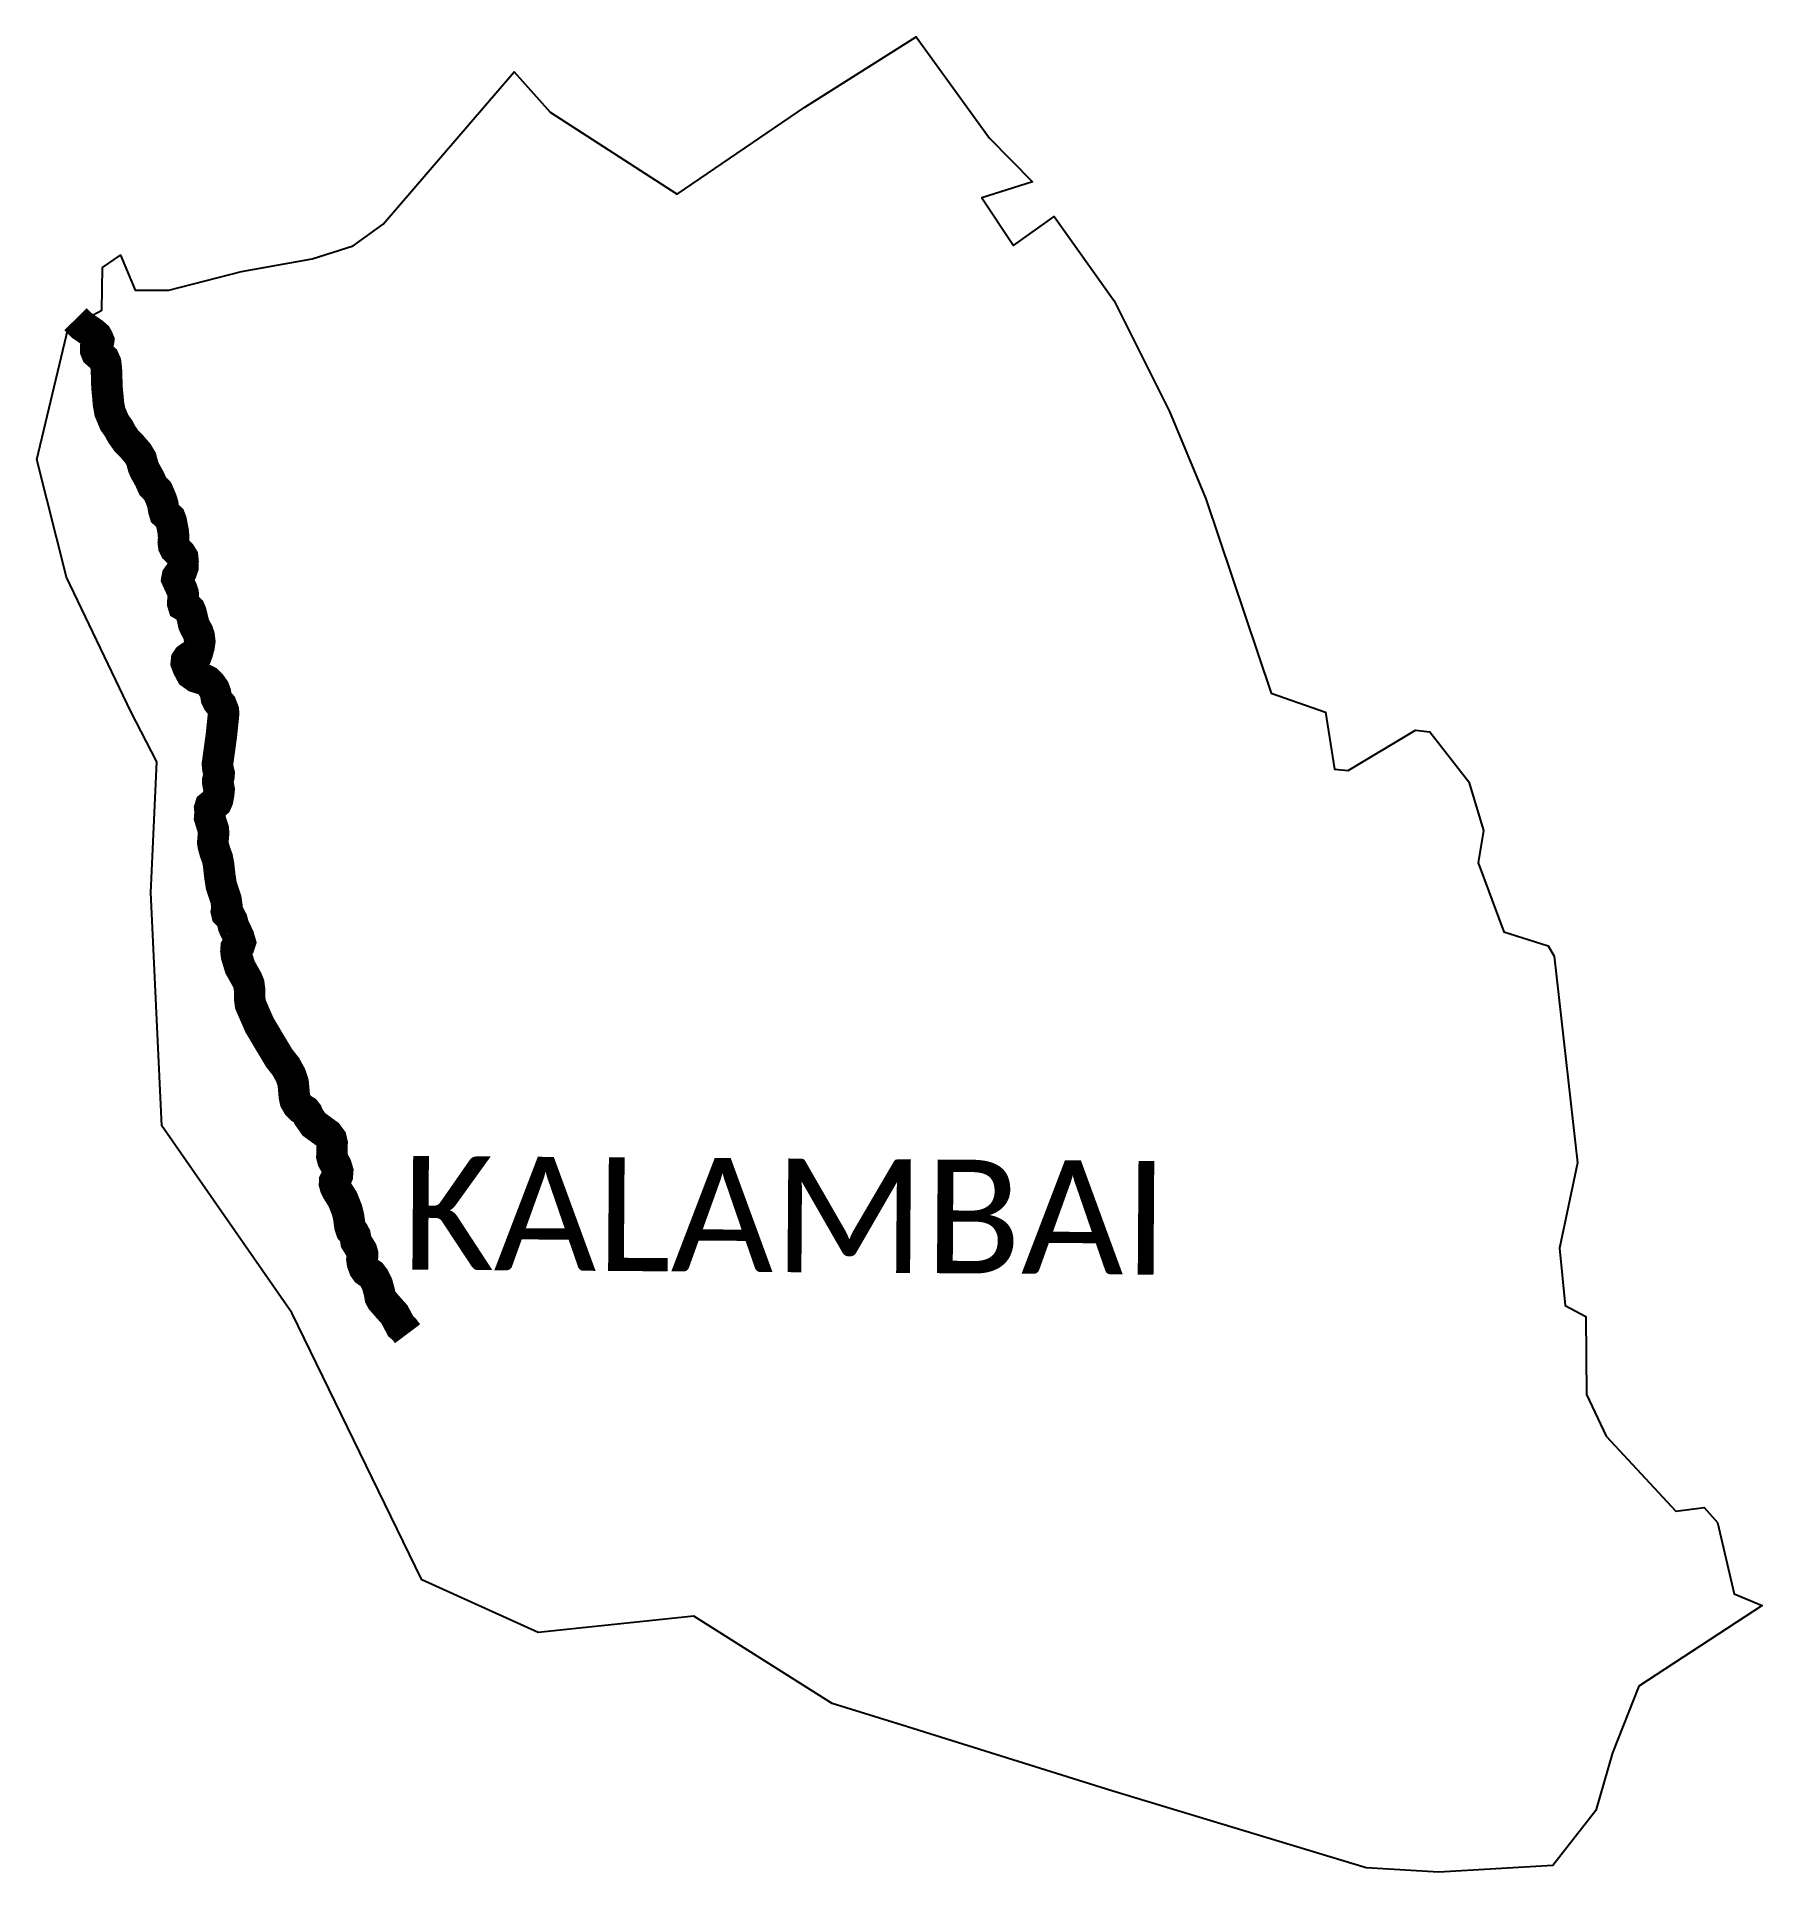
# Model space of a CAD drawing. Header units: metres. Extents: x 323313 to 326052, y 1818263 to 1821175.
import ezdxf

# ---------------------------------------------------------------- set-up
doc = ezdxf.new("R2010")
doc.units = ezdxf.units.M
doc.layers.add('NATURALLY PROTECTED', color=3, linetype='Continuous')
doc.layers.add('VILLAGE NAME', color=250, linetype='Continuous')

msp = doc.modelspace()

# ---------------------------------------------------------------- linework, layer by layer
at = {"color": 3}
msp.add_lwpolyline([(323417.3, 1820809), (323445.8, 1820828.7), (323468.9, 1820773.3), (323522.5, 1820773.3), (323637.8, 1820802.8), (323750.1, 1820823.2), (323815.4, 1820843.6), (323862.6, 1820878.1), (324070.5, 1821119.8), (324127.9, 1821055.5), (324329.2, 1820925.4), (324532.1, 1821063.4), (324708.5, 1821175.4), (324825.1, 1821014.3), (324893.5, 1820945), (324812.8, 1820919.8), (324863, 1820843.9), (324927.8, 1820890.1), (325023.2, 1820756.5), (325111, 1820580.9), (325168.5, 1820441.9), (325272, 1820133.5), (325358.4, 1820103.5), (325372.9, 1820013.3), (325394.3, 1820011.2), (325501.3, 1820074.9), (325523.9, 1820072.2), (325585.9, 1819993.2), (325609.3, 1819915.8), (325600.8, 1819864.3), (325641.4, 1819755.1), (325711.9, 1819732.6), (325721.2, 1819716.2), (325758.3, 1819388.4), (325729.9, 1819253.2), (325739, 1819162.2), (325771.6, 1819144.7), (325772.9, 1819020.9), (325803.7, 1818955), (325914.5, 1818835.8), (325959.6, 1818841.5), (325980.8, 1818817.7), (326007, 1818704.6), (326051.7, 1818686), (325855.6, 1818558.3), (325814, 1818452.3), (325787.5, 1818360.6), (325719.3, 1818273.7), (325538.3, 1818262.7), (325422.9, 1818269.9), (325019.5, 1818391.9), (324686.3, 1818496.2), (324575.6, 1818530.8), (324355.9, 1818669.3), (324109, 1818643), (323924.4, 1818726.9), (323718, 1819150.4), (323511.7, 1819447.2), (323494, 1819817.5), (323503.8, 1820024.9), (323462.1, 1820104.9), (323360.4, 1820317.6), (323312.9, 1820504.7), (323363, 1820712.9), (323416.3, 1820741.7), (323417.3, 1820809)], dxfattribs=at)
at = {"layer": 'NATURALLY PROTECTED', "color": 116, "true_color": 0x136734, "const_width": 50, "flags": 128}
msp.add_lwpolyline([(323374.5, 1820727.2), (323374.5, 1820727.2), (323384.4, 1820717.2), (323396.5, 1820709), (323402.4, 1820704.9), (323407.8, 1820700.2), (323409.8, 1820696.7), (323411.2, 1820693.3), (323410.5, 1820688.9), (323408, 1820685.7), (323406.7, 1820682.5), (323406.7, 1820677.3), (323408.1, 1820673.8), (323413.6, 1820669), (323419.6, 1820663.8), (323422.3, 1820657.8), (323423.5, 1820647.7), (323424.1, 1820629.5), (323424.4, 1820619.3), (323425.6, 1820606.4), (323426.8, 1820593), (323429, 1820580.4), (323436.1, 1820563.4), (323443.3, 1820553.3), (323447.3, 1820545.4), (323455.4, 1820533.9), (323464.5, 1820524.6), (323473.2, 1820514.5), (323478.7, 1820505.4), (323481.9, 1820493.3), (323484.7, 1820486.7), (323492.1, 1820473.5), (323497, 1820462.5), (323505, 1820454.1), (323510.7, 1820440.8), (323512.9, 1820433.9), (323514.4, 1820424.9), (323516.2, 1820418.9), (323519.6, 1820415.8), (323524.5, 1820411.4), (323526.5, 1820406), (323528, 1820397.8), (323529.7, 1820389.3), (323530.3, 1820379.5), (323529.7, 1820372.9), (323530.4, 1820367.4), (323532.7, 1820362.7), (323536.9, 1820358.7), (323541.4, 1820354.3), (323544.5, 1820349.3), (323545.2, 1820342.1), (323544.9, 1820333.7), (323542.8, 1820327.5), (323538.7, 1820321.9), (323536.1, 1820318.3), (323535.5, 1820315), (323539.9, 1820305.3), (323543.4, 1820297.8), (323545.3, 1820291.9), (323545.6, 1820286.8), (323544.7, 1820278.7), (323544.7, 1820276.1), (323545.6, 1820273.1), (323550.1, 1820270.5), (323552.9, 1820268.9), (323555.8, 1820266.1), (323557.9, 1820261.2), (323560.1, 1820251.9), (323562.1, 1820243.1), (323564.2, 1820238.5), (323568.6, 1820230.6), (323570.8, 1820223.8), (323571.7, 1820215.9), (323570.6, 1820208), (323567.8, 1820197.8), (323566.4, 1820194.2), (323564.3, 1820192.3), (323561.2, 1820191.7), (323555.2, 1820190.5), (323552.7, 1820188.7), (323550.7, 1820185.7), (323550.3, 1820181.6), (323553, 1820174.6), (323558.4, 1820164.6), (323565.7, 1820159.4), (323577.6, 1820155.8), (323584.1, 1820152.6), (323589.1, 1820147.6), (323594.4, 1820140), (323596.5, 1820134.5), (323598.1, 1820125.6), (323600.6, 1820120.6), (323605.7, 1820114.9), (323607.2, 1820110.9), (323609.2, 1820105.7), (323609.5, 1820101), (323607.9, 1820085.3), (323606.1, 1820067.7), (323602.7, 1820042.7), (323600.5, 1820026.7), (323599.7, 1820021.3), (323600.4, 1820014.1), (323602.4, 1820006.2), (323602, 1820001.4), (323600.2, 1819994.9), (323600.1, 1819992.7), (323600.7, 1819989.5), (323601.6, 1819985), (323602.4, 1819980.7), (323601.8, 1819974.2), (323600, 1819964.5), (323598, 1819960), (323595.6, 1819957.8), (323590.9, 1819956.3), (323588.6, 1819954.4), (323587.5, 1819951), (323588.1, 1819944.5), (323587.4, 1819936.1), (323589.8, 1819928.2), (323591.6, 1819922.5), (323593.3, 1819917.2), (323593.6, 1819910.8), (323592.8, 1819902.5), (323592.3, 1819896.9), (323593.3, 1819891), (323596, 1819881.3), (323599.5, 1819872.1), (323601.6, 1819861.4), (323603.4, 1819844.6), (323605.8, 1819828.8), (323608.8, 1819819.8), (323613.2, 1819806.4), (323614.8, 1819795.3), (323614.8, 1819791.7), (323614, 1819787.4), (323614.7, 1819784.4), (323619.6, 1819779.4), (323623, 1819772.9), (323625.3, 1819763.7), (323629.6, 1819755), (323633.4, 1819747.2), (323635.1, 1819741.3), (323635.9, 1819738.6), (323635.1, 1819736.2), (323633.5, 1819735), (323631.7, 1819733.5), (323629.5, 1819729.9), (323629.1, 1819724.5), (323630.1, 1819716.8), (323631.7, 1819711.5), (323635.5, 1819699), (323641.7, 1819687.9), (323646.7, 1819679.1), (323649.6, 1819672), (323651, 1819661.2), (323651, 1819648.3), (323652.1, 1819640), (323657.2, 1819628.2), (323662.1, 1819617), (323666.8, 1819606.4), (323675.7, 1819591.5), (323682.5, 1819580.1), (323692.4, 1819563.5), (323697.8, 1819554.6), (323708.5, 1819541), (323716.1, 1819527.1), (323719.9, 1819515.2), (323721.1, 1819502), (323721.8, 1819494), (323723.3, 1819487.1), (323727.2, 1819480.3), (323732.3, 1819475.1), (323739.4, 1819470.7), (323742.2, 1819467.1), (323744.5, 1819461.4), (323752.8, 1819449.5), (323764.5, 1819441), (323774.6, 1819433.7), (323780.2, 1819426.1), (323781.7, 1819419.6), (323781.6, 1819411), (323781.4, 1819398.8), (323782.9, 1819393.1), (323788.2, 1819383.5), (323790.6, 1819375.3), (323790.1, 1819368.7), (323787.6, 1819363.2), (323785.8, 1819359.4), (323785.6, 1819355.3), (323787, 1819350.1), (323790.1, 1819344), (323798.6, 1819330.5), (323805.3, 1819313.7), (323807.9, 1819303.2), (323810, 1819288.3), (323812.3, 1819281.4), (323815.9, 1819277.4), (323818.1, 1819273.3), (323819.7, 1819263.6), (323824, 1819256.7), (323828.7, 1819249), (323830, 1819244.5), (323830.1, 1819240.6), (323829.1, 1819235.2), (323829.9, 1819229.4), (323832.9, 1819221.3), (323836.1, 1819216.8), (323840.4, 1819213.8), (323844, 1819211.4), (323848.3, 1819205.9), (323853.5, 1819195.2), (323856.8, 1819183), (323858.1, 1819175.2), (323860.5, 1819170.8), (323871.7, 1819158), (323880.6, 1819148.1), (323884.9, 1819140), (323887.4, 1819135.3), (323890.6, 1819129.2), (323896, 1819124.6), (323901.5, 1819117.3)], dxfattribs=at)

# ---------------------------------------------------------------- texts
at = {"layer": 'VILLAGE NAME', "insert": (323893.4, 1819399.5), "char_height": 180.345, "attachment_point": 1, "rotation": 359.6139}
msp.add_mtext_dynamic_manual_height_columns('{\\fCalibri|b0|i0|c0|p34;KALAMBAI}', width=1779.605, gutter_width=901.7, heights=[0], dxfattribs=at)

doc.saveas('drawing.dxf')
